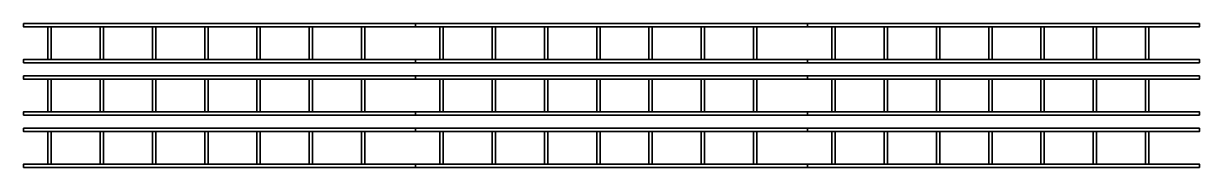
# Model space of a CAD drawing. Header units: millimetres. Extents: x 243124 to 273071, y 145208 to 177017.
# Drawn here: x 257548 to 266548, y 150170 to 151270 of the extents above; entities that cross this region are included whole.
import ezdxf

# ---------------------------------------------------------------- set-up
doc = ezdxf.new("R2010")
doc.units = ezdxf.units.MM
for name, color, linetype in [('I-INST-RED-BMS-HDT', 1, 'Continuous'), ('I-INST-YELLOW-DCS-HDT', 2, 'Continuous'), ('INST-ORANGE-SIS-HDT', 30, 'Continuous')]:
    doc.layers.add(name, color=color, linetype=linetype)

# ---------------------------------------------------------------- blocks, each defined once
blk = doc.blocks.new('HY-ST115 TRAMO RECTO 300')
at = {"lineweight": 35}
mesh = blk.add_polyface(dxfattribs=at)
corners = [(0, 300), (0, 274.6), (0, 274.6, 115), (0, 300, 115), (0, 0, 115), (0, 25.4, 115), (0, 25.4), (0, 0)]
mesh.append_faces([[corners[k] for k in face] for face in [(2, 3, 0, 1), (4, 5, 6, 7)]])
mesh = blk.add_polyface(dxfattribs=at)
corners = [(2999, 300), (0, 300), (0, 300, 115), (2999, 300, 115)]
mesh.append_faces([[corners[k] for k in face] for face in [(0, 1, 2, 3)]])
mesh = blk.add_polyface(dxfattribs=at)
corners = [(2999, 300, 92), (0, 300, 115), (0, 274.6, 115), (2999, 274.6, 92)]
mesh.append_faces([[corners[k] for k in face] for face in [(0, 1, 2, 3)]])
mesh = blk.add_polyface(dxfattribs=at)
corners = [(2999, 274.6), (0, 274.6), (0, 300), (2999, 300)]
mesh.append_faces([[corners[k] for k in face] for face in [(0, 1, 2, 3)]])
mesh = blk.add_polyface(dxfattribs=at)
corners = [(2999, 274.6, 115), (0, 274.6, 115), (0, 274.6), (2999, 274.6)]
mesh.append_faces([[corners[k] for k in face] for face in [(0, 1, 2, 3)]])
mesh = blk.add_polyface(dxfattribs=at)
corners = [(186.8, 274.6), (186.8, 25.4), (186.8, 25.4, 25.4), (186.8, 274.6, 25.4)]
mesh.append_faces([[corners[k] for k in face] for face in [(0, 1, 2, 3)]])
mesh = blk.add_polyface(dxfattribs=at)
corners = [(186.8, 274.6, 25.4), (186.8, 25.4, 25.4), (212.2, 25.4, 25.4), (212.2, 274.6, 25.4)]
mesh.append_faces([[corners[k] for k in face] for face in [(0, 1, 2, 3)]])
mesh = blk.add_polyface(dxfattribs=at)
corners = [(212.2, 274.6), (212.2, 25.4), (186.8, 25.4), (186.8, 274.6)]
mesh.append_faces([[corners[k] for k in face] for face in [(0, 1, 2, 3)]])
mesh = blk.add_polyface(dxfattribs=at)
corners = [(212.2, 274.6, 25.4), (212.2, 25.4, 25.4), (212.2, 25.4), (212.2, 274.6)]
mesh.append_faces([[corners[k] for k in face] for face in [(0, 1, 2, 3)]])
mesh = blk.add_polyface(dxfattribs=at)
corners = [(586.8, 274.6), (586.8, 25.4), (586.8, 25.4, 25.4), (586.8, 274.6, 25.4)]
mesh.append_faces([[corners[k] for k in face] for face in [(0, 1, 2, 3)]])
mesh = blk.add_polyface(dxfattribs=at)
corners = [(586.8, 274.6, 25.4), (586.8, 25.4, 25.4), (612.2, 25.4, 25.4), (612.2, 274.6, 25.4)]
mesh.append_faces([[corners[k] for k in face] for face in [(0, 1, 2, 3)]])
mesh = blk.add_polyface(dxfattribs=at)
corners = [(612.2, 274.6), (612.2, 25.4), (586.8, 25.4), (586.8, 274.6)]
mesh.append_faces([[corners[k] for k in face] for face in [(0, 1, 2, 3)]])
mesh = blk.add_polyface(dxfattribs=at)
corners = [(612.2, 274.6, 25.4), (612.2, 25.4, 25.4), (612.2, 25.4), (612.2, 274.6)]
mesh.append_faces([[corners[k] for k in face] for face in [(0, 1, 2, 3)]])
mesh = blk.add_polyface(dxfattribs=at)
corners = [(986.8, 274.6), (986.8, 25.4), (986.8, 25.4, 25.4), (986.8, 274.6, 25.4)]
mesh.append_faces([[corners[k] for k in face] for face in [(0, 1, 2, 3)]])
mesh = blk.add_polyface(dxfattribs=at)
corners = [(986.8, 274.6, 25.4), (986.8, 25.4, 25.4), (1012.2, 25.4, 25.4), (1012.2, 274.6, 25.4)]
mesh.append_faces([[corners[k] for k in face] for face in [(0, 1, 2, 3)]])
mesh = blk.add_polyface(dxfattribs=at)
corners = [(1012.2, 274.6), (1012.2, 25.4), (986.8, 25.4), (986.8, 274.6)]
mesh.append_faces([[corners[k] for k in face] for face in [(0, 1, 2, 3)]])
mesh = blk.add_polyface(dxfattribs=at)
corners = [(1012.2, 274.6, 25.4), (1012.2, 25.4, 25.4), (1012.2, 25.4), (1012.2, 274.6)]
mesh.append_faces([[corners[k] for k in face] for face in [(0, 1, 2, 3)]])
mesh = blk.add_polyface(dxfattribs=at)
corners = [(1386.8, 274.6), (1386.8, 25.4), (1386.8, 25.4, 25.4), (1386.8, 274.6, 25.4)]
mesh.append_faces([[corners[k] for k in face] for face in [(0, 1, 2, 3)]])
mesh = blk.add_polyface(dxfattribs=at)
corners = [(1386.8, 274.6, 25.4), (1386.8, 25.4, 25.4), (1412.2, 25.4, 25.4), (1412.2, 274.6, 25.4)]
mesh.append_faces([[corners[k] for k in face] for face in [(0, 1, 2, 3)]])
mesh = blk.add_polyface(dxfattribs=at)
corners = [(1412.2, 274.6), (1412.2, 25.4), (1386.8, 25.4), (1386.8, 274.6)]
mesh.append_faces([[corners[k] for k in face] for face in [(0, 1, 2, 3)]])
mesh = blk.add_polyface(dxfattribs=at)
corners = [(1412.2, 274.6, 25.4), (1412.2, 25.4, 25.4), (1412.2, 25.4), (1412.2, 274.6)]
mesh.append_faces([[corners[k] for k in face] for face in [(0, 1, 2, 3)]])
mesh = blk.add_polyface(dxfattribs=at)
corners = [(1786.8, 274.6), (1786.8, 25.4), (1786.8, 25.4, 25.4), (1786.8, 274.6, 25.4)]
mesh.append_faces([[corners[k] for k in face] for face in [(0, 1, 2, 3)]])
mesh = blk.add_polyface(dxfattribs=at)
corners = [(1786.8, 274.6, 25.4), (1786.8, 25.4, 25.4), (1812.2, 25.4, 25.4), (1812.2, 274.6, 25.4)]
mesh.append_faces([[corners[k] for k in face] for face in [(0, 1, 2, 3)]])
mesh = blk.add_polyface(dxfattribs=at)
corners = [(1812.2, 274.6), (1812.2, 25.4), (1786.8, 25.4), (1786.8, 274.6)]
mesh.append_faces([[corners[k] for k in face] for face in [(0, 1, 2, 3)]])
mesh = blk.add_polyface(dxfattribs=at)
corners = [(1812.2, 274.6, 25.4), (1812.2, 25.4, 25.4), (1812.2, 25.4), (1812.2, 274.6)]
mesh.append_faces([[corners[k] for k in face] for face in [(0, 1, 2, 3)]])
mesh = blk.add_polyface(dxfattribs=at)
corners = [(2186.8, 274.6), (2186.8, 25.4), (2186.8, 25.4, 25.4), (2186.8, 274.6, 25.4)]
mesh.append_faces([[corners[k] for k in face] for face in [(0, 1, 2, 3)]])
mesh = blk.add_polyface(dxfattribs=at)
corners = [(2186.8, 274.6, 25.4), (2186.8, 25.4, 25.4), (2212.2, 25.4, 25.4), (2212.2, 274.6, 25.4)]
mesh.append_faces([[corners[k] for k in face] for face in [(0, 1, 2, 3)]])
mesh = blk.add_polyface(dxfattribs=at)
corners = [(2212.2, 274.6), (2212.2, 25.4), (2186.8, 25.4), (2186.8, 274.6)]
mesh.append_faces([[corners[k] for k in face] for face in [(0, 1, 2, 3)]])
mesh = blk.add_polyface(dxfattribs=at)
corners = [(2212.2, 274.6, 25.4), (2212.2, 25.4, 25.4), (2212.2, 25.4), (2212.2, 274.6)]
mesh.append_faces([[corners[k] for k in face] for face in [(0, 1, 2, 3)]])
mesh = blk.add_polyface(dxfattribs=at)
corners = [(2586.8, 274.6), (2586.8, 25.4), (2586.8, 25.4, 25.4), (2586.8, 274.6, 25.4)]
mesh.append_faces([[corners[k] for k in face] for face in [(0, 1, 2, 3)]])
mesh = blk.add_polyface(dxfattribs=at)
corners = [(2586.8, 274.6, 25.4), (2586.8, 25.4, 25.4), (2612.2, 25.4, 25.4), (2612.2, 274.6, 25.4)]
mesh.append_faces([[corners[k] for k in face] for face in [(0, 1, 2, 3)]])
mesh = blk.add_polyface(dxfattribs=at)
corners = [(2612.2, 274.6), (2612.2, 25.4), (2586.8, 25.4), (2586.8, 274.6)]
mesh.append_faces([[corners[k] for k in face] for face in [(0, 1, 2, 3)]])
mesh = blk.add_polyface(dxfattribs=at)
corners = [(2612.2, 274.6, 25.4), (2612.2, 25.4, 25.4), (2612.2, 25.4), (2612.2, 274.6)]
mesh.append_faces([[corners[k] for k in face] for face in [(0, 1, 2, 3)]])
mesh = blk.add_polyface(dxfattribs=at)
corners = [(2999, 300), (2999, 300, 115), (2999, 274.6, 115), (2999, 274.6), (2999, 0, 115), (2999, 0), (2999, 25.4), (2999, 25.4, 115)]
mesh.append_faces([[corners[k] for k in face] for face in [(0, 1, 2, 3), (6, 7, 4, 5)]])
mesh = blk.add_polyface(dxfattribs=at)
corners = [(3000, 300), (3000, 274.6), (3000, 274.6, 115), (3000, 300, 115), (3000, 0, 115), (3000, 25.4, 115), (3000, 25.4), (3000, 0)]
mesh.append_faces([[corners[k] for k in face] for face in [(2, 3, 0, 1), (4, 5, 6, 7)]])
mesh = blk.add_polyface(dxfattribs=at)
corners = [(2999, 0), (0, 0), (0, 25.4), (2999, 25.4)]
mesh.append_faces([[corners[k] for k in face] for face in [(0, 1, 2, 3)]])
mesh = blk.add_polyface(dxfattribs=at)
corners = [(2999, 25.4), (0, 25.4), (0, 25.4, 115), (2999, 25.4, 115)]
mesh.append_faces([[corners[k] for k in face] for face in [(0, 1, 2, 3)]])
mesh = blk.add_polyface(dxfattribs=at)
corners = [(2999, 25.4, 115), (0, 25.4, 115), (0, 0, 115), (2999, 0, 115)]
mesh.append_faces([[corners[k] for k in face] for face in [(0, 1, 2, 3)]])
mesh = blk.add_polyface(dxfattribs=at)
corners = [(600, 0, 0), (574.6, 0, 0), (574.6, 0, 115), (600, 0, 115), (0, 0, 115), (0, 0, 115), (0, 0, 0), (0, 0, 0)]
mesh.append_faces([[corners[k] for k in face] for face in [(0, 1, 2, 3), (6, 7, 4, 5)]])
mesh = blk.add_polyface(dxfattribs=at)
corners = [(2999, 0, 115), (0, 0, 115), (0, 0), (2999, 0)]
mesh.append_faces([[corners[k] for k in face] for face in [(0, 1, 2, 3)]])

msp = doc.modelspace()

# ---------------------------------------------------------------- block references
at = {"layer": 'I-INST-RED-BMS-HDT', "ltscale": 3, "xscale": 0.9999144201968334, "yscale": 0.9999144201968334, "zscale": 0.9999144201968334}
for p in [(257548.3, 150170.1, 108644), (260548.3, 150170.1, 108644), (263548.3, 150170.1, 108644)]:
    msp.add_blockref('HY-ST115 TRAMO RECTO 300', p, dxfattribs=at)
at = {"layer": 'I-INST-YELLOW-DCS-HDT', "ltscale": 3, "xscale": 0.9999144201968334, "yscale": 0.9999144201968334, "zscale": 0.9999144201968334}
for p in [(257548.3, 150970, 108644), (260548.3, 150970, 108644), (263548.3, 150970, 108644)]:
    msp.add_blockref('HY-ST115 TRAMO RECTO 300', p, dxfattribs=at)
at = {"layer": 'INST-ORANGE-SIS-HDT', "ltscale": 3, "xscale": 0.9999144201968334, "yscale": 0.9999144201968334, "zscale": 0.9999144201968334}
for p in [(257548.3, 150570, 108644), (260548.3, 150570, 108644), (263548.3, 150570, 108644)]:
    msp.add_blockref('HY-ST115 TRAMO RECTO 300', p, dxfattribs=at)

doc.saveas('drawing.dxf')
